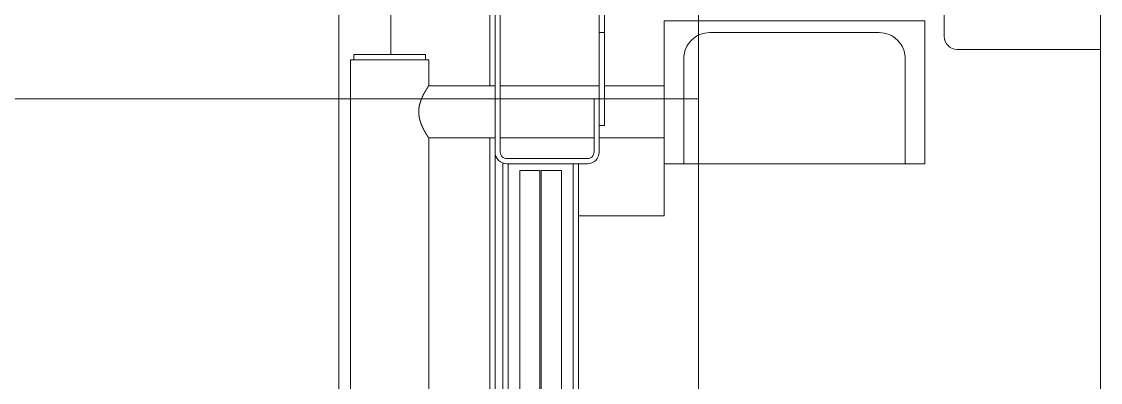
# Model space of a CAD drawing. Header units: millimetres. Extents: x -5 to 111, y -3 to 86.
# Drawn here: x 19.3631 to 19.7775, y 47.7309 to 47.8697 of the extents above; entities that cross this region are included whole.
import ezdxf

# ---------------------------------------------------------------- set-up
doc = ezdxf.new("R2010")
doc.units = ezdxf.units.MM
doc.layers.add('A1I6----E-', color=3, linetype='Continuous', lineweight=25)
doc.layers.add('A1Z29---T-', color=5, linetype='Continuous', lineweight=18)
doc.styles.add('ARIAL', font='ARIAL.TTF')

# ---------------------------------------------------------------- blocks, each defined once
blk = doc.blocks.new('Gruppe-402')
at = {"layer": 'A1I6----E-', "linetype": 'Continuous', "lineweight": 9}
for p, q in [((-31.25245, 4.2714), (-31.25245, 5.27167)), ((-31.25045, 4.2714), (-31.25045, 5.2714)), ((-31.22545, 5.2714), (-31.22545, 4.2664)), ((-31.22345, 5.2714), (-31.22345, 4.2064))]:
    blk.add_line(p, q, dxfattribs=at)
for points in [[(-31.24595, 5.2689), (-31.24595, 4.2689), (-31.2382, 4.2689), (-31.2382, 5.2689)], [(-31.22995, 5.2689), (-31.2377, 5.2689), (-31.2377, 4.2689), (-31.22995, 4.2689)]]:
    blk.add_lwpolyline(points, close=True, dxfattribs=at)
blk = doc.blocks.new('Gruppe-404')
at = {"layer": 'A1I6----E-', "linetype": 'Continuous', "lineweight": 9}
for p, q in [((-31.25745, 5.3014), (-31.25745, 5.5914)), ((-31.25745, 4.2684), (-31.25745, 5.2814)), ((-31.25545, 4.2664), (-31.25545, 5.27595))]:
    blk.add_line(p, q, dxfattribs=at)
blk = doc.blocks.new('Gruppe-405')
at = {"layer": 'A1I6----E-', "linetype": 'Continuous', "lineweight": 9}
for p, q in [((-31.31545, 6.5564), (-31.31545, 4.2814)), ((-31.29545, 5.3134), (-31.29545, 5.5794)), ((-31.3097, 5.3134), (-31.3097, 5.3114)), ((-31.3097, 5.3134), (-31.2822, 5.3134)), ((-31.2822, 5.3114), (-31.2822, 5.3134)), ((-31.31095, 5.3114), (-31.31095, 4.2714)), ((-31.31095, 5.3114), (-31.28095, 5.3114)), ((-31.28095, 5.3014), (-31.28095, 5.3114)), ((-31.25545, 5.3014), (-31.28095, 5.3014)), ((-31.21545, 5.3014), (-31.25345, 5.3014)), ((-31.19045, 5.3014), (-31.21345, 5.3014)), ((-31.28102, 5.2814), (-31.25545, 5.2814)), ((-31.28095, 4.2714), (-31.28095, 5.28151)), ((-31.25345, 5.2814), (-31.21745, 5.2814)), ((-31.21545, 5.2814), (-31.19045, 5.2814))]:
    blk.add_line(p, q, dxfattribs=at)
blk.add_rational_spline([(-31.28102, 5.28151), (-31.28105, 5.28156), (-31.28108, 5.2816), (-31.28127, 5.28189), (-31.28146, 5.28218), (-31.28149, 5.28224), (-31.28153, 5.2823), (-31.28164, 5.28247), (-31.28175, 5.28265), (-31.28186, 5.28283), (-31.28196, 5.283), (-31.28201, 5.28307), (-31.28205, 5.28314), (-31.28224, 5.28345), (-31.28242, 5.28378), (-31.28247, 5.28388), (-31.28253, 5.28397), (-31.28265, 5.28419), (-31.28276, 5.28441), (-31.28287, 5.28462), (-31.28299, 5.28484), (-31.28299, 5.28485), (-31.28299, 5.28486), (-31.28311, 5.28509), (-31.28322, 5.28532), (-31.28322, 5.28533), (-31.28323, 5.28533), (-31.28334, 5.28557), (-31.28345, 5.28582), (-31.28345, 5.28582), (-31.28346, 5.28583), (-31.28357, 5.28608), (-31.28367, 5.28633), (-31.28369, 5.28638), (-31.28371, 5.28642), (-31.28378, 5.28659), (-31.28384, 5.28675), (-31.2839, 5.28692), (-31.28397, 5.28709), (-31.28397, 5.28709), (-31.28397, 5.28709), (-31.28403, 5.28727), (-31.28409, 5.28744), (-31.28409, 5.28746), (-31.2841, 5.28749), (-31.28418, 5.28772), (-31.28425, 5.28794), (-31.28425, 5.28797), (-31.28426, 5.288), (-31.28431, 5.28818), (-31.28436, 5.28836), (-31.28441, 5.28855), (-31.28445, 5.28873), (-31.28445, 5.28874), (-31.28446, 5.28875), (-31.2845, 5.28895), (-31.28454, 5.28916), (-31.28455, 5.2892), (-31.28456, 5.28925), (-31.28461, 5.28949), (-31.28464, 5.28973), (-31.28467, 5.28997), (-31.2847, 5.29021), (-31.2847, 5.29021), (-31.2847, 5.29021), (-31.28473, 5.29045), (-31.28474, 5.2907), (-31.28474, 5.29074), (-31.28475, 5.29078), (-31.28476, 5.29094), (-31.28476, 5.29111), (-31.28477, 5.29127), (-31.28477, 5.29143), (-31.28477, 5.29144), (-31.28477, 5.29144), (-31.28476, 5.29161), (-31.28476, 5.29178), (-31.28476, 5.29182), (-31.28476, 5.29186), (-31.28475, 5.29211), (-31.28472, 5.29236), (-31.28472, 5.2924), (-31.28472, 5.29244), (-31.28469, 5.29276), (-31.28464, 5.29308), (-31.28464, 5.29309), (-31.28463, 5.2931), (-31.28459, 5.2934), (-31.28453, 5.29369), (-31.28453, 5.29372), (-31.28452, 5.29375), (-31.28447, 5.29398), (-31.28442, 5.29421), (-31.28441, 5.29423), (-31.28441, 5.29424), (-31.28436, 5.29444), (-31.28431, 5.29463), (-31.28431, 5.29463), (-31.28431, 5.29463), (-31.28426, 5.29482), (-31.2842, 5.295), (-31.2842, 5.295), (-31.2842, 5.29501), (-31.28414, 5.29519), (-31.28408, 5.29537), (-31.28408, 5.29537), (-31.28408, 5.29537), (-31.28402, 5.29555), (-31.28396, 5.29573), (-31.28395, 5.29573), (-31.28395, 5.29573), (-31.28389, 5.29591), (-31.28382, 5.29608), (-31.28382, 5.29608), (-31.28382, 5.29609), (-31.28376, 5.29626), (-31.28369, 5.29643), (-31.28369, 5.29643), (-31.28369, 5.29643), (-31.28362, 5.2966), (-31.28355, 5.29676), (-31.28347, 5.29693), (-31.2834, 5.29709), (-31.28338, 5.29713), (-31.28336, 5.29717), (-31.28325, 5.29741), (-31.28314, 5.29765), (-31.28312, 5.29769), (-31.28309, 5.29773), (-31.28295, 5.29802), (-31.2828, 5.29831), (-31.28278, 5.29835), (-31.28276, 5.29839), (-31.28265, 5.29859), (-31.28254, 5.2988), (-31.28253, 5.29881), (-31.28252, 5.29883), (-31.28243, 5.299), (-31.28234, 5.29916), (-31.28224, 5.29932), (-31.28215, 5.29948), (-31.28211, 5.29955), (-31.28207, 5.29961), (-31.28191, 5.29989), (-31.28174, 5.30016), (-31.28172, 5.3002), (-31.2817, 5.30023), (-31.28157, 5.30044), (-31.28143, 5.30065), (-31.28142, 5.30068), (-31.2814, 5.30071), (-31.2813, 5.30086), (-31.2812, 5.30101), (-31.2811, 5.30116), (-31.28105, 5.30123), (-31.281, 5.30131), (-31.28095, 5.30139), (-31.28095, 5.30139), (-31.28095, 5.3014), (-31.28095, 5.3014), (-31.28095, 5.3014)], [1, 1, 1, 0.999939924198, 1, 1, 1, 0.999985877238, 1, 0.9999794067, 1, 1, 1, 0.999871014063, 1, 1, 1, 0.999933330322, 1, 0.999977715694, 1, 1, 1, 0.999882170227, 1, 1, 1, 0.999963754371, 1, 1, 1, 0.99982796891, 1, 1, 1, 0.999950820991, 1, 0.999942765126, 1, 1, 1, 0.999934239325, 1, 1, 1, 0.999804851268, 1, 1, 1, 0.999905681957, 1, 0.999894016102, 1, 1, 1, 0.999841305373, 1, 1, 1, 0.99966030387, 1, 0.999911199705, 1, 1, 1, 0.999613458648, 1, 1, 1, 0.999894471929, 1, 0.999887250139, 1, 1, 1, 0.999865391909, 1, 1, 1, 0.999577269086, 1, 1, 1, 0.999632417458, 1, 1, 1, 0.999673616263, 1, 1, 1, 0.999779434012, 1, 1, 1, 0.999892603341, 1, 1, 1, 0.999905196745, 1, 1, 1, 0.999916970098, 1, 1, 1, 0.999927934075, 1, 1, 1, 0.999938101889, 1, 1, 1, 0.999947485111, 1, 1, 1, 0.999956158062, 1, 0.999962922692, 1, 1, 1, 0.999877028307, 1, 1, 1, 0.999906994844, 1, 1, 1, 0.999934443794, 1, 1, 1, 0.999988137914, 1, 0.99997641773, 1, 1, 1, 0.99992031218, 1, 1, 1, 0.999985288544, 1, 1, 1, 0.99998669823, 1, 1, 1, 0.999983434455, 1, 1, 1, 1, 1], degree=2, knots=[0, 0, 0, 1, 1, 2, 2, 3, 3, 4, 4, 5, 5, 6, 6, 7, 7, 8, 8, 9, 9, 10, 10, 11, 11, 12, 12, 13, 13, 14, 14, 15, 15, 16, 16, 17, 17, 18, 18, 19, 19, 20, 20, 21, 21, 22, 22, 23, 23, 24, 24, 25, 25, 26, 26, 27, 27, 28, 28, 29, 29, 30, 30, 31, 31, 32, 32, 33, 33, 34, 34, 35, 35, 36, 36, 37, 37, 38, 38, 39, 39, 40, 40, 41, 41, 42, 42, 43, 43, 44, 44, 45, 45, 46, 46, 47, 47, 48, 48, 49, 49, 50, 50, 51, 51, 52, 52, 53, 53, 54, 54, 55, 55, 56, 56, 57, 57, 58, 58, 59, 59, 60, 60, 61, 61, 62, 62, 63, 63, 64, 64, 65, 65, 66, 66, 67, 67, 68, 68, 69, 69, 70, 70, 71, 71, 72, 72, 73, 73, 74, 74, 75, 75, 76, 76, 77, 77, 78, 78, 79, 79, 80, 80, 80], dxfattribs=at)
blk = doc.blocks.new('Gruppe-406')
at = {"layer": 'A1I6----E-', "linetype": 'Continuous', "lineweight": 9}
for p, q in [((-31.21545, 5.3219), (-31.21545, 5.5709)), ((-31.21345, 5.3219), (-31.21345, 5.5709))]:
    blk.add_line(p, q, dxfattribs=at)
at = {"layer": 'A1I6----E-', "linetype": 'Continuous', "lineweight": 9, "flags": 128}
blk.add_lwpolyline([(-31.22, 5.6194, -0.414214), (-31.21745, 5.61685), (-31.21745, 5.5964), (-31.21545, 5.5964), (-31.21545, 5.61685, 0.414214), (-31.22, 5.6214), (-31.2509, 5.6214, 0.414214), (-31.25545, 5.61685), (-31.25545, 5.27595, 0.414214), (-31.2509, 5.2714), (-31.22, 5.2714, 0.414214), (-31.21545, 5.27595), (-31.21545, 5.2964), (-31.21745, 5.2964), (-31.21745, 5.27595, -0.414214), (-31.22, 5.2734), (-31.2509, 5.2734, -0.414214), (-31.25345, 5.27595), (-31.25345, 5.61685, -0.414214), (-31.2509, 5.6194)], format="xyb", close=True, dxfattribs=at)
at = {"layer": 'A1I6----E-', "linetype": 'Continuous', "lineweight": 9}
for points in [[(-31.21345, 5.5709), (-31.21345, 5.60662), (-31.21545, 5.60662), (-31.21545, 5.5709)], [(-31.21545, 5.3219), (-31.21545, 5.28617), (-31.21345, 5.28617), (-31.21345, 5.3219)]]:
    blk.add_lwpolyline(points, close=True, dxfattribs=at)
blk = doc.blocks.new('Gruppe-408')
at = {"layer": 'A1I6----E-'}
for name in ['Gruppe-402', 'Gruppe-404', 'Gruppe-405', 'Gruppe-406']:
    blk.add_blockref(name, (0, 0), dxfattribs=at)
blk = doc.blocks.new('Gruppe-420')
at = {"layer": 'A1I6----E-', "linetype": 'Continuous', "lineweight": 9}
blk.add_line((-31.02295, 4.08759), (-31.02295, 6.9104), dxfattribs=at)
blk = doc.blocks.new('Gruppe-423')
at = {"layer": 'A1I6----E-', "linetype": 'Continuous', "lineweight": 9}
for p, q in [((-31.02295, 5.3154), (-31.02295, 5.5754)), ((-31.08295, 5.3314), (-31.08295, 5.3204)), ((-31.07795, 5.3154), (-31.02295, 5.3154)), ((-31.19045, 5.2714), (-31.19045, 5.2514)), ((-31.09795, 5.2714), (-31.18295, 5.2714)), ((-31.22345, 5.2514), (-31.19045, 5.2514))]:
    blk.add_line(p, q, dxfattribs=at)
at = {"layer": 'A1I6----E-', "linetype": 'Continuous', "lineweight": 9, "flags": 128}
blk.add_lwpolyline([(-31.09795, 5.3119), (-31.09795, 5.2714), (-31.09045, 5.2714), (-31.09045, 5.3264), (-31.19045, 5.3264), (-31.19045, 5.2714), (-31.18295, 5.2714), (-31.18295, 5.3119, -0.414214), (-31.17295, 5.3219), (-31.10795, 5.3219, -0.414214)], format="xyb", close=True, dxfattribs=at)
at = {"layer": 'A1I6----E-', "linetype": 'Continuous', "lineweight": 9}
blk.add_arc((-31.07795, 5.3204), 0.005, 180, 270, dxfattribs=at)
blk = doc.blocks.new('bbl-raumstempel')
for points in [[(0, 0), (0, -0.45), (1.2, -0.45), (1.2, 0), (0, 0)], [(0.6, -0.15), (1.2, -0.15)]]:
    blk.add_lwpolyline(points)
at = {"style": 'ARIAL'}
for tag, p, height in [('RAUMBEZ', (0.02332, 0.05546), 0.125), ('FB', (0.82015, -0.10829), 0.075), ('RNR1', (0.02332, -0.285), 0.125), ('RB', (0.82015, -0.25829), 0.075), ('FLAECHE', (0.82015, -0.40829), 0.075), ('RNR2', (0.02332, -0.54279), 0.075), ('B', (0.17557, -0.69707), 0.075), ('W', (0.17557, -0.82207), 0.075), ('D', (0.17557, -0.94779), 0.075)]:
    blk.add_attdef(tag, p, '', height=height, dxfattribs=at)

msp = doc.modelspace()

# ---------------------------------------------------------------- block references
at = {"layer": 'A1I6----E-'}
for name in ['Gruppe-420', 'Gruppe-408', 'Gruppe-423']:
    msp.add_blockref(name, (50.80045, 42.5436), dxfattribs=at)
at = {"layer": 'A1Z29---T-'}
msp.add_blockref('bbl-raumstempel', (18.42318, 47.99), dxfattribs=at)

doc.saveas('drawing.dxf')
